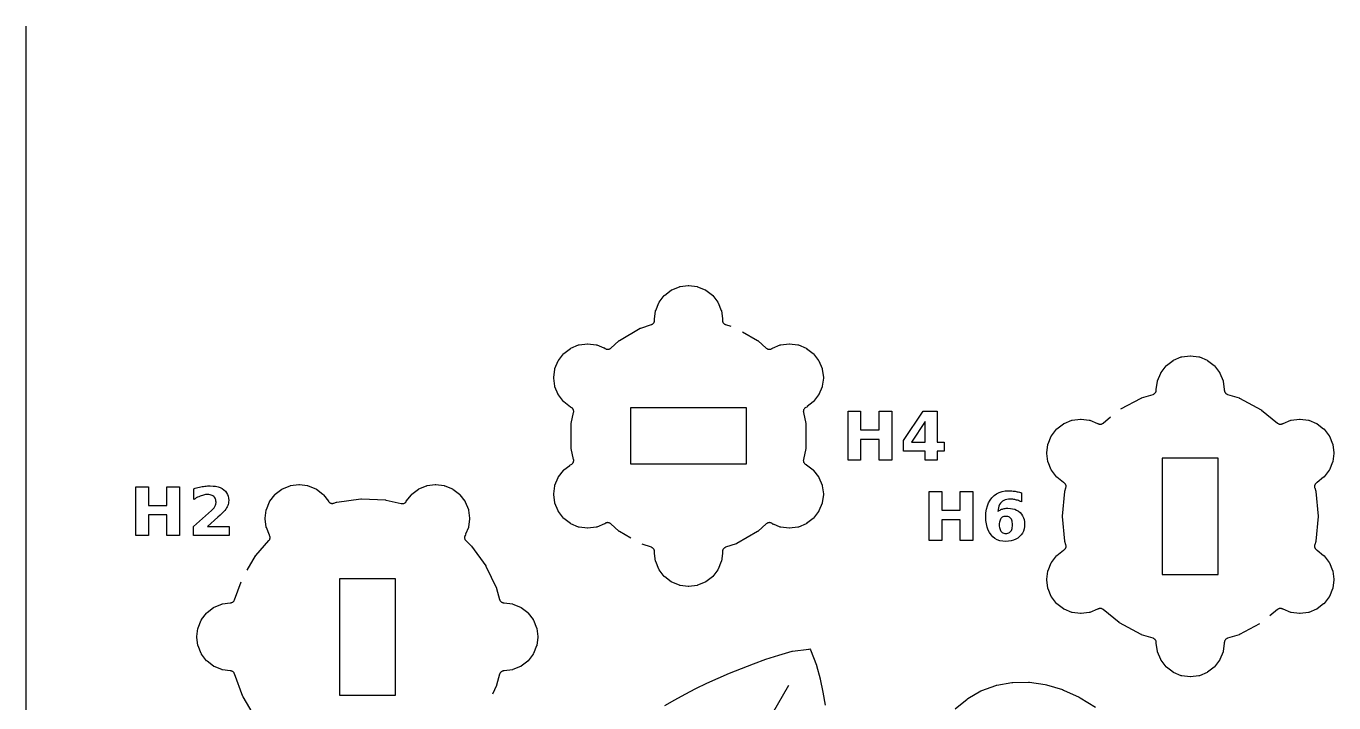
# Model space of a CAD drawing. Header units: millimetres. Extents: x 0 to 300, y 0 to 300.
# Drawn here: x 150 to 215.2, y 40.7 to 74.4 of the extents above; entities that cross this region are included whole.
import ezdxf

# ---------------------------------------------------------------- set-up
doc = ezdxf.new("R2010")
doc.units = ezdxf.units.MM
for name, color, linetype in [('CUT', 1, 'CONTINUOUS'), ('ENGRAVE', 5, 'CONTINUOUS'), ('SCORE', 7, 'CONTINUOUS')]:
    doc.layers.add(name, color=color, linetype=linetype)

msp = doc.modelspace()

# ---------------------------------------------------------------- linework, layer by layer
at = {"layer": 'CUT', "color": 1}
for points in [[(150, 25.6), (150, 74.4)], [(180.1199, 48.9157), (179.5584, 49.2398), (179.5469, 49.2473), (179.5363, 49.2559), (179.1242, 49.627), (179.1055, 49.6422), (179.0869, 49.6545), (179.0672, 49.6649), (179.0465, 49.6733), (179.0252, 49.6796), (179.0033, 49.6838), (178.9811, 49.6857), (178.9588, 49.6855), (178.9366, 49.6831), (178.9148, 49.6785), (178.8936, 49.6717), (178.8731, 49.6629), (178.8537, 49.6521), (178.8401, 49.6427), (178.824, 49.6318), (178.8112, 49.6259), (178.4296, 49.4678), (178.4157, 49.4627), (178.4012, 49.4602), (177.9917, 49.4063), (177.977, 49.405), (177.9624, 49.4063), (177.5528, 49.4602), (177.5383, 49.4628), (177.5245, 49.4678), (177.1429, 49.6259), (177.1295, 49.6321), (177.1175, 49.6405), (176.7898, 49.892), (176.7785, 49.9015), (176.769, 49.9127), (176.5176, 50.2404), (176.5091, 50.2525), (176.5029, 50.2658), (176.3448, 50.6475), (176.3398, 50.6613), (176.3373, 50.6758), (176.2833, 51.0853), (176.2821, 51.1), (176.2833, 51.1147), (176.3373, 51.5242), (176.3398, 51.5387), (176.3448, 51.5525), (176.5029, 51.9342), (176.5092, 51.9475), (176.5176, 51.9596), (176.769, 52.2873), (176.7785, 52.2986), (176.7898, 52.308), (177.0843, 52.534), (177.0795, 52.5443), (177.1614, 52.5831), (177.1805, 52.5946), (177.1984, 52.6079), (177.2149, 52.6229), (177.2298, 52.6395), (177.2429, 52.6575), (177.2543, 52.6766), (177.2637, 52.6969), (177.271, 52.7179), (177.2762, 52.7395), (177.2793, 52.7616), (177.2801, 52.7839), (177.2788, 52.8061), (177.2749, 52.83), (177.1596, 53.3724), (177.1575, 53.3859), (177.1568, 53.3996), (177.1568, 54.6004), (177.1575, 54.6141), (177.1596, 54.6276), (177.2749, 55.17), (177.2788, 55.1939), (177.2801, 55.2161), (177.2793, 55.2384), (177.2762, 55.2605), (177.271, 55.2821), (177.2637, 55.3031), (177.2543, 55.3234), (177.2429, 55.3425), (177.2298, 55.3605), (177.2149, 55.3771), (177.1984, 55.3921), (177.1805, 55.4054), (177.1614, 55.4169), (177.1465, 55.424), (177.1291, 55.4324), (177.1175, 55.4405), (176.7898, 55.692), (176.7785, 55.7015), (176.769, 55.7127), (176.5176, 56.0404), (176.5091, 56.0525), (176.5029, 56.0658), (176.3448, 56.4475), (176.3398, 56.4613), (176.3373, 56.4758), (176.2833, 56.8853), (176.2821, 56.9), (176.2833, 56.9147), (176.3373, 57.3242), (176.3398, 57.3387), (176.3448, 57.3525), (176.5029, 57.7342), (176.5092, 57.7475), (176.5176, 57.7596), (176.769, 58.0873), (176.7785, 58.0986), (176.7898, 58.108), (177.1175, 58.3595), (177.1296, 58.3679), (177.1429, 58.3741), (177.5245, 58.5322), (177.5384, 58.5373), (177.5529, 58.5398), (177.9624, 58.5937), (177.9771, 58.595), (177.9917, 58.5937), (178.4013, 58.5398), (178.4158, 58.5372), (178.4296, 58.5322), (178.7725, 58.3902), (178.7791, 58.3995), (178.8537, 58.3479), (178.8731, 58.3371), (178.8936, 58.3283), (178.9148, 58.3215), (178.9366, 58.3169), (178.9588, 58.3145), (178.9811, 58.3143), (179.0033, 58.3162), (179.0252, 58.3204), (179.0465, 58.3267), (179.0672, 58.3351), (179.0869, 58.3455), (179.1055, 58.3578), (179.1242, 58.373), (179.5363, 58.7441), (179.5469, 58.7527), (179.5584, 58.7602), (180.5983, 59.3606), (180.6105, 59.3668), (180.6234, 59.3717), (181.1507, 59.5431), (181.1733, 59.5517), (181.1933, 59.5616), (181.2121, 59.5735), (181.2297, 59.5872), (181.2458, 59.6025), (181.2604, 59.6194), (181.2732, 59.6376), (181.2841, 59.657), (181.2931, 59.6774), (181.3, 59.6986), (181.3048, 59.7204), (181.3074, 59.7425), (181.3078, 59.7648), (181.3064, 59.7812), (181.305, 59.8006), (181.3063, 59.8147), (181.3602, 60.2242), (181.3628, 60.2387), (181.3678, 60.2525), (181.5259, 60.6342), (181.5321, 60.6475), (181.5405, 60.6596), (181.792, 60.9873), (181.8015, 60.9986), (181.8127, 61.008), (182.1404, 61.2595), (182.1525, 61.2679), (182.1658, 61.2741), (182.5475, 61.4322), (182.5613, 61.4373), (182.5758, 61.4398), (182.9853, 61.4937), (183, 61.495), (183.0147, 61.4937), (183.4242, 61.4398), (183.4387, 61.4372), (183.4525, 61.4322), (183.8342, 61.2741), (183.8475, 61.2679), (183.8596, 61.2595), (184.1873, 61.008), (184.1986, 60.9985), (184.208, 60.9873), (184.4595, 60.6596), (184.4679, 60.6475), (184.4741, 60.6342), (184.6322, 60.2525), (184.6373, 60.2387), (184.6398, 60.2242), (184.6883, 59.8562), (184.6996, 59.8552), (184.6922, 59.7648), (184.6926, 59.7425), (184.6952, 59.7204), (184.7, 59.6986), (184.7069, 59.6774), (184.7159, 59.657), (184.7268, 59.6376), (184.7396, 59.6194), (184.7542, 59.6025), (184.7703, 59.5872), (184.7879, 59.5735), (184.8067, 59.5616), (184.8267, 59.5517), (184.8493, 59.5431), (185.1045, 59.4601)], [(185.693, 59.1924), (186.4416, 58.7602), (186.4531, 58.7527), (186.4637, 58.7441), (186.8758, 58.373), (186.8945, 58.3578), (186.9131, 58.3455), (186.9328, 58.3351), (186.9535, 58.3267), (186.9748, 58.3204), (186.9967, 58.3162), (187.0189, 58.3143), (187.0412, 58.3145), (187.0634, 58.3169), (187.0852, 58.3215), (187.1064, 58.3283), (187.1269, 58.3371), (187.1463, 58.3479), (187.1599, 58.3573), (187.176, 58.3682), (187.1888, 58.3741), (187.5704, 58.5322), (187.5843, 58.5373), (187.5988, 58.5398), (188.0083, 58.5937), (188.023, 58.595), (188.0376, 58.5937), (188.4472, 58.5398), (188.4617, 58.5372), (188.4755, 58.5322), (188.8571, 58.3741), (188.8705, 58.3679), (188.8825, 58.3595), (189.2102, 58.108), (189.2215, 58.0985), (189.231, 58.0873), (189.4824, 57.7596), (189.4909, 57.7475), (189.4971, 57.7342), (189.6552, 57.3525), (189.6602, 57.3387), (189.6627, 57.3242), (189.7167, 56.9147), (189.7179, 56.9), (189.7167, 56.8853), (189.6627, 56.4758), (189.6602, 56.4613), (189.6552, 56.4475), (189.4971, 56.0658), (189.4908, 56.0525), (189.4824, 56.0404), (189.231, 55.7127), (189.2215, 55.7014), (189.2102, 55.692), (188.9157, 55.466), (188.9205, 55.4557), (188.8386, 55.4169), (188.8195, 55.4054), (188.8016, 55.3921), (188.7851, 55.3771), (188.7702, 55.3605), (188.7571, 55.3425), (188.7457, 55.3234), (188.7363, 55.3031), (188.729, 55.2821), (188.7238, 55.2605), (188.7207, 55.2384), (188.7199, 55.2161), (188.7212, 55.1939), (188.7251, 55.17), (188.8404, 54.6276), (188.8425, 54.6141), (188.8432, 54.6004), (188.8432, 53.3996), (188.8425, 53.3859), (188.8404, 53.3724), (188.7251, 52.83), (188.7212, 52.8061), (188.7199, 52.7839), (188.7207, 52.7616), (188.7238, 52.7395), (188.729, 52.7179), (188.7363, 52.6969), (188.7457, 52.6766), (188.7571, 52.6575), (188.7702, 52.6395), (188.7851, 52.6229), (188.8016, 52.6079), (188.8195, 52.5946), (188.8386, 52.5831), (188.8535, 52.576), (188.8709, 52.5676), (188.8825, 52.5595), (189.2102, 52.308), (189.2215, 52.2985), (189.231, 52.2873), (189.4824, 51.9596), (189.4909, 51.9475), (189.4971, 51.9342), (189.6552, 51.5525), (189.6602, 51.5387), (189.6627, 51.5242), (189.7167, 51.1147), (189.7179, 51.1), (189.7167, 51.0853), (189.6627, 50.6758), (189.6602, 50.6613), (189.6552, 50.6475), (189.4971, 50.2658), (189.4908, 50.2525), (189.4824, 50.2404), (189.231, 49.9127), (189.2215, 49.9014), (189.2102, 49.892), (188.8825, 49.6405), (188.8704, 49.6321), (188.8571, 49.6259), (188.4755, 49.4678), (188.4616, 49.4627), (188.4471, 49.4602), (188.0376, 49.4063), (188.0229, 49.405), (188.0083, 49.4063), (187.5987, 49.4602), (187.5842, 49.4628), (187.5704, 49.4678), (187.2275, 49.6098), (187.2209, 49.6005), (187.1463, 49.6521), (187.1269, 49.6629), (187.1064, 49.6717), (187.0852, 49.6785), (187.0634, 49.6831), (187.0412, 49.6855), (187.0189, 49.6857), (186.9967, 49.6838), (186.9748, 49.6796), (186.9535, 49.6733), (186.9328, 49.6649), (186.9131, 49.6545), (186.8945, 49.6422), (186.8758, 49.627), (186.4637, 49.2559), (186.4531, 49.2473), (186.4416, 49.2398), (185.4017, 48.6394), (185.3895, 48.6332), (185.3766, 48.6283), (184.8493, 48.4569), (184.8267, 48.4483), (184.8067, 48.4384), (184.7879, 48.4265), (184.7703, 48.4128), (184.7542, 48.3975), (184.7396, 48.3806), (184.7268, 48.3624), (184.7159, 48.343), (184.7069, 48.3226), (184.7, 48.3014), (184.6952, 48.2796), (184.6926, 48.2575), (184.6922, 48.2352), (184.6996, 48.1448), (184.6883, 48.1438), (184.6398, 47.7758), (184.6372, 47.7613), (184.6322, 47.7475), (184.4741, 47.3658), (184.4679, 47.3525), (184.4595, 47.3404), (184.208, 47.0127), (184.1985, 47.0014), (184.1873, 46.992), (183.8596, 46.7405), (183.8475, 46.7321), (183.8342, 46.7259), (183.4525, 46.5678), (183.4387, 46.5627), (183.4242, 46.5602), (183.0147, 46.5063), (183, 46.505), (182.9853, 46.5063), (182.5758, 46.5602), (182.5613, 46.5628), (182.5475, 46.5678), (182.1658, 46.7259), (182.1525, 46.7321), (182.1404, 46.7405), (181.8127, 46.992), (181.8014, 47.0015), (181.792, 47.0127), (181.5405, 47.3404), (181.5321, 47.3525), (181.5259, 47.3658), (181.3678, 47.7475), (181.3627, 47.7613), (181.3602, 47.7758), (181.3117, 48.1438), (181.3004, 48.1448), (181.3078, 48.2352), (181.3074, 48.2575), (181.3048, 48.2796), (181.3, 48.3014), (181.2931, 48.3226), (181.2841, 48.343), (181.2732, 48.3624), (181.2604, 48.3806), (181.2458, 48.3975), (181.2297, 48.4128), (181.2121, 48.4265), (181.1933, 48.4384), (181.1733, 48.4483), (181.1507, 48.4569), (180.69, 48.6066)], [(204.5405, 55.345), (205.5489, 55.884), (205.5605, 55.8895), (205.5726, 55.8938), (206.1442, 56.0672), (206.1665, 56.0752), (206.1863, 56.0845), (206.2051, 56.0957), (206.2228, 56.1087), (206.239, 56.1234), (206.2538, 56.1396), (206.2669, 56.1571), (206.2783, 56.1758), (206.2878, 56.1955), (206.2953, 56.2161), (206.3008, 56.2373), (206.3042, 56.2589), (206.3055, 56.2808), (206.3053, 56.2869), (206.3053, 56.3033), (206.3063, 56.3147), (206.3602, 56.7242), (206.3628, 56.7387), (206.3678, 56.7525), (206.5259, 57.1342), (206.5321, 57.1475), (206.5405, 57.1596), (206.792, 57.4873), (206.8015, 57.4986), (206.8127, 57.508), (207.1404, 57.7595), (207.1525, 57.7679), (207.1658, 57.7741), (207.5475, 57.9322), (207.5613, 57.9373), (207.5758, 57.9398), (207.9853, 57.9937), (208, 57.995), (208.0147, 57.9937), (208.4242, 57.9398), (208.4387, 57.9372), (208.4525, 57.9322), (208.8342, 57.7741), (208.8475, 57.7679), (208.8596, 57.7595), (209.1873, 57.508), (209.1986, 57.4985), (209.208, 57.4873), (209.4595, 57.1596), (209.4679, 57.1475), (209.4741, 57.1342), (209.6322, 56.7525), (209.6373, 56.7387), (209.6398, 56.7242), (209.6937, 56.3147), (209.6947, 56.3033), (209.6947, 56.2869), (209.6945, 56.2808), (209.6958, 56.2589), (209.6992, 56.2373), (209.7047, 56.2161), (209.7122, 56.1955), (209.7217, 56.1758), (209.7331, 56.1571), (209.7462, 56.1396), (209.761, 56.1234), (209.7772, 56.1087), (209.7949, 56.0957), (209.8137, 56.0845), (209.8335, 56.0752), (209.8558, 56.0672), (210.4274, 55.8938), (210.4395, 55.8895), (210.4511, 55.884), (211.5306, 55.307), (211.5416, 55.3004), (211.5519, 55.2927), (212.3493, 54.6383), (212.3691, 54.6237), (212.3886, 54.6121), (212.4092, 54.6026), (212.4306, 54.5951), (212.4527, 54.5899), (212.4752, 54.5869), (212.4978, 54.5862), (212.5205, 54.5878), (212.5428, 54.5916), (212.5647, 54.5977), (212.5858, 54.6059), (212.6077, 54.6171), (212.6114, 54.6193), (212.6218, 54.6241), (213.0034, 54.7822), (213.0173, 54.7873), (213.0318, 54.7898), (213.4413, 54.8437), (213.456, 54.845), (213.4706, 54.8437), (213.8802, 54.7898), (213.8947, 54.7872), (213.9085, 54.7822), (214.2901, 54.6241), (214.3035, 54.6179), (214.3155, 54.6095), (214.6432, 54.358), (214.6545, 54.3485), (214.664, 54.3373), (214.9154, 54.0096), (214.9239, 53.9975), (214.9301, 53.9842), (215.0882, 53.6025), (215.0932, 53.5887), (215.0958, 53.5742), (215.1497, 53.1647), (215.151, 53.15), (215.1497, 53.1353), (215.0958, 52.7258), (215.0932, 52.7113), (215.0882, 52.6975), (214.9301, 52.3158), (214.9239, 52.3025), (214.9154, 52.2904), (214.664, 51.9627), (214.6545, 51.9514), (214.6432, 51.942), (214.3155, 51.6905), (214.3061, 51.684), (214.3034, 51.6824), (214.2837, 51.6697), (214.2668, 51.6564), (214.2512, 51.6415), (214.2372, 51.6252), (214.2247, 51.6076), (214.214, 51.5889), (214.2051, 51.5693), (214.1982, 51.5489), (214.1932, 51.5279), (214.1903, 51.5066), (214.1894, 51.485), (214.1906, 51.4635), (214.1938, 51.4422), (214.1995, 51.4196), (214.2491, 51.2561), (214.2522, 51.2436), (214.2541, 51.2309), (214.3741, 50.0128), (214.3747, 50), (214.3741, 49.9872), (214.2541, 48.7691), (214.2522, 48.7564), (214.2491, 48.7439), (214.1995, 48.5804), (214.1938, 48.5578), (214.1906, 48.5365), (214.1894, 48.515), (214.1903, 48.4934), (214.1932, 48.4721), (214.1982, 48.4511), (214.2051, 48.4307), (214.214, 48.4111), (214.2247, 48.3924), (214.2372, 48.3748), (214.2512, 48.3585), (214.2668, 48.3436), (214.2837, 48.3303), (214.3034, 48.3176), (214.3061, 48.316), (214.3155, 48.3095), (214.6432, 48.058), (214.6545, 48.0485), (214.664, 48.0373), (214.9154, 47.7096), (214.9239, 47.6975), (214.9301, 47.6842), (215.0882, 47.3025), (215.0932, 47.2887), (215.0958, 47.2742), (215.1497, 46.8647), (215.151, 46.85), (215.1497, 46.8353), (215.0958, 46.4258), (215.0932, 46.4113), (215.0882, 46.3975), (214.9301, 46.0158), (214.9239, 46.0025), (214.9154, 45.9904), (214.664, 45.6627), (214.6545, 45.6514), (214.6432, 45.642), (214.3155, 45.3905), (214.3034, 45.3821), (214.2901, 45.3759), (213.9085, 45.2178), (213.8946, 45.2127), (213.8802, 45.2102), (213.4706, 45.1563), (213.4559, 45.155), (213.4413, 45.1563), (213.0318, 45.2102), (213.0172, 45.2128), (213.0034, 45.2178), (212.6218, 45.3759), (212.6114, 45.3807), (212.6077, 45.3829), (212.5858, 45.3941), (212.5647, 45.4023), (212.5428, 45.4084), (212.5205, 45.4122), (212.4978, 45.4138), (212.4752, 45.4131), (212.4527, 45.4101), (212.4306, 45.4049), (212.4092, 45.3974), (212.3886, 45.3879), (212.3691, 45.3763), (212.3493, 45.3617), (211.958, 45.0405)], [(211.4432, 44.6463), (210.4511, 44.116), (210.4395, 44.1105), (210.4274, 44.1062), (209.8558, 43.9328), (209.8335, 43.9248), (209.8137, 43.9155), (209.7949, 43.9043), (209.7772, 43.8913), (209.761, 43.8766), (209.7462, 43.8604), (209.7331, 43.8429), (209.7217, 43.8242), (209.7122, 43.8045), (209.7047, 43.7839), (209.6992, 43.7627), (209.6958, 43.7411), (209.6945, 43.7192), (209.6947, 43.7131), (209.6947, 43.6967), (209.6937, 43.6853), (209.6398, 43.2758), (209.6372, 43.2613), (209.6322, 43.2475), (209.4741, 42.8658), (209.4679, 42.8525), (209.4595, 42.8404), (209.208, 42.5127), (209.1985, 42.5014), (209.1873, 42.492), (208.8596, 42.2405), (208.8475, 42.2321), (208.8342, 42.2259), (208.4525, 42.0678), (208.4387, 42.0627), (208.4242, 42.0602), (208.0147, 42.0063), (208, 42.005), (207.9853, 42.0063), (207.5758, 42.0602), (207.5613, 42.0628), (207.5475, 42.0678), (207.1658, 42.2259), (207.1525, 42.2321), (207.1404, 42.2405), (206.8127, 42.492), (206.8014, 42.5015), (206.792, 42.5127), (206.5405, 42.8404), (206.5321, 42.8525), (206.5259, 42.8658), (206.3678, 43.2475), (206.3627, 43.2613), (206.3602, 43.2758), (206.3063, 43.6853), (206.3053, 43.6967), (206.3053, 43.7131), (206.3055, 43.7192), (206.3042, 43.7411), (206.3008, 43.7627), (206.2953, 43.7839), (206.2878, 43.8045), (206.2783, 43.8242), (206.2669, 43.8429), (206.2538, 43.8604), (206.239, 43.8766), (206.2228, 43.8913), (206.2051, 43.9043), (206.1863, 43.9155), (206.1665, 43.9248), (206.1442, 43.9328), (205.5726, 44.1062), (205.5605, 44.1105), (205.5489, 44.116), (204.4694, 44.693), (204.4584, 44.6996), (204.4481, 44.7073), (203.6507, 45.3617), (203.6309, 45.3763), (203.6114, 45.3879), (203.5908, 45.3974), (203.5694, 45.4049), (203.5473, 45.4101), (203.5248, 45.4131), (203.5022, 45.4138), (203.4795, 45.4122), (203.4572, 45.4084), (203.4353, 45.4023), (203.4142, 45.3941), (203.3923, 45.3829), (203.3886, 45.3807), (203.3782, 45.3759), (202.9966, 45.2178), (202.9827, 45.2127), (202.9682, 45.2102), (202.5587, 45.1563), (202.544, 45.155), (202.5294, 45.1563), (202.1198, 45.2102), (202.1053, 45.2128), (202.0915, 45.2178), (201.7099, 45.3759), (201.6965, 45.3821), (201.6845, 45.3905), (201.3568, 45.642), (201.3455, 45.6515), (201.336, 45.6627), (201.0846, 45.9904), (201.0761, 46.0025), (201.0699, 46.0158), (200.9118, 46.3975), (200.9068, 46.4113), (200.9042, 46.4258), (200.8503, 46.8353), (200.849, 46.85), (200.8503, 46.8647), (200.9042, 47.2742), (200.9068, 47.2887), (200.9118, 47.3025), (201.0699, 47.6842), (201.0761, 47.6975), (201.0846, 47.7096), (201.336, 48.0373), (201.3455, 48.0486), (201.3568, 48.058), (201.6845, 48.3095), (201.6939, 48.316), (201.6966, 48.3176), (201.7163, 48.3303), (201.7332, 48.3436), (201.7488, 48.3585), (201.7628, 48.3748), (201.7753, 48.3924), (201.786, 48.4111), (201.7949, 48.4307), (201.8018, 48.4511), (201.8068, 48.4721), (201.8097, 48.4934), (201.8106, 48.515), (201.8094, 48.5365), (201.8062, 48.5578), (201.8005, 48.5804), (201.7509, 48.7439), (201.7478, 48.7564), (201.7459, 48.7691), (201.6259, 49.9872), (201.6253, 50), (201.6259, 50.0128), (201.7459, 51.2309), (201.7478, 51.2436), (201.7509, 51.2561), (201.8005, 51.4196), (201.8062, 51.4422), (201.8094, 51.4635), (201.8106, 51.485), (201.8097, 51.5066), (201.8068, 51.5279), (201.8018, 51.5489), (201.7949, 51.5693), (201.786, 51.5889), (201.7753, 51.6076), (201.7628, 51.6252), (201.7488, 51.6415), (201.7332, 51.6564), (201.7163, 51.6697), (201.6966, 51.6824), (201.6939, 51.684), (201.6845, 51.6905), (201.3568, 51.942), (201.3455, 51.9515), (201.336, 51.9627), (201.0846, 52.2904), (201.0761, 52.3025), (201.0699, 52.3158), (200.9118, 52.6975), (200.9068, 52.7113), (200.9042, 52.7258), (200.8503, 53.1353), (200.849, 53.15), (200.8503, 53.1647), (200.9042, 53.5742), (200.9068, 53.5887), (200.9118, 53.6025), (201.0699, 53.9842), (201.0761, 53.9975), (201.0846, 54.0096), (201.336, 54.3373), (201.3455, 54.3486), (201.3568, 54.358), (201.6845, 54.6095), (201.6966, 54.6179), (201.7099, 54.6241), (202.0915, 54.7822), (202.1054, 54.7873), (202.1198, 54.7898), (202.5294, 54.8437), (202.5441, 54.845), (202.5587, 54.8437), (202.9682, 54.7898), (202.9828, 54.7872), (202.9966, 54.7822), (203.3782, 54.6241), (203.3886, 54.6193), (203.3923, 54.6171), (203.4142, 54.6059), (203.4353, 54.5977), (203.4572, 54.5916), (203.4795, 54.5878), (203.5022, 54.5862), (203.5248, 54.5869), (203.5473, 54.5899), (203.5694, 54.5951), (203.5908, 54.6026), (203.6114, 54.6121), (203.6309, 54.6237), (203.6507, 54.6383), (204.0278, 54.9478)], [(161.0029, 47.3133), (161.4317, 48.0311), (161.4382, 48.0409), (161.4455, 48.0501), (162.097, 48.7958), (162.1115, 48.8141), (162.1233, 48.8323), (162.1332, 48.8515), (162.1413, 48.8716), (162.1474, 48.8923), (162.1514, 48.9136), (162.1534, 48.9351), (162.1534, 48.9567), (162.1512, 48.9783), (162.147, 48.9995), (162.1408, 49.0202), (162.1319, 49.0419), (162.1259, 49.0548), (161.9678, 49.4364), (161.9627, 49.4503), (161.9602, 49.4648), (161.9063, 49.8743), (161.905, 49.889), (161.9063, 49.9036), (161.9602, 50.3132), (161.9628, 50.3277), (161.9678, 50.3415), (162.1259, 50.7231), (162.1321, 50.7365), (162.1405, 50.7485), (162.392, 51.0762), (162.4015, 51.0875), (162.4127, 51.097), (162.7404, 51.3484), (162.7525, 51.3569), (162.7658, 51.3631), (163.1475, 51.5212), (163.1613, 51.5262), (163.1758, 51.5288), (163.5853, 51.5827), (163.6, 51.584), (163.6147, 51.5827), (164.0242, 51.5288), (164.0387, 51.5262), (164.0525, 51.5212), (164.4342, 51.3631), (164.4475, 51.3569), (164.4596, 51.3484), (164.7873, 51.097), (164.7986, 51.0875), (164.808, 51.0762), (165.0595, 50.7485), (165.065, 50.7406), (165.0797, 50.7217), (165.0948, 50.7057), (165.1115, 50.6913), (165.1294, 50.6785), (165.1486, 50.6676), (165.1687, 50.6586), (165.1896, 50.6516), (165.2111, 50.6467), (165.2329, 50.6439), (165.2549, 50.6433), (165.2769, 50.6448), (165.2986, 50.6484), (165.3217, 50.6547), (165.4589, 50.6993), (165.4702, 50.7024), (165.4818, 50.7045), (166.6798, 50.8668), (166.6916, 50.8679), (166.7033, 50.8679), (167.9111, 50.8136), (167.9228, 50.8126), (167.9344, 50.8105), (168.6903, 50.6379), (168.7137, 50.6338), (168.7357, 50.6321), (168.7576, 50.6325), (168.7795, 50.6351), (168.801, 50.6398), (168.8219, 50.6466), (168.842, 50.6554), (168.8612, 50.6661), (168.8793, 50.6786), (168.8961, 50.6929), (168.9113, 50.7087), (168.925, 50.7259), (168.9282, 50.7309), (168.9405, 50.7485), (169.192, 51.0762), (169.2015, 51.0875), (169.2127, 51.097), (169.5404, 51.3484), (169.5525, 51.3569), (169.5658, 51.3631), (169.9475, 51.5212), (169.9613, 51.5262), (169.9758, 51.5288), (170.3853, 51.5827), (170.4, 51.584), (170.4147, 51.5827), (170.8242, 51.5288), (170.8387, 51.5262), (170.8525, 51.5212), (171.2342, 51.3631), (171.2475, 51.3569), (171.2596, 51.3484), (171.5873, 51.097), (171.5986, 51.0875), (171.608, 51.0762), (171.8595, 50.7485), (171.8679, 50.7365), (171.8741, 50.7231), (172.0322, 50.3415), (172.0373, 50.3276), (172.0398, 50.3132), (172.0937, 49.9036), (172.095, 49.8889), (172.0937, 49.8743), (172.0398, 49.4648), (172.0372, 49.4502), (172.0322, 49.4364), (171.8947, 49.1045), (171.8996, 49.1022), (171.8638, 49.0327), (171.8558, 49.0129), (171.8498, 48.9923), (171.8458, 48.9713), (171.8437, 48.9501), (171.8437, 48.9287), (171.8457, 48.9074), (171.8498, 48.8864), (171.8558, 48.8659), (171.8637, 48.846), (171.8735, 48.827), (171.885, 48.809), (171.8982, 48.7922), (171.9142, 48.7754), (172.1691, 48.5317), (172.1772, 48.5232), (172.1845, 48.514), (172.8952, 47.5359), (172.9016, 47.5261), (172.9072, 47.5157), (173.4318, 46.4264), (173.4364, 46.4156), (173.44, 46.4044), (173.5898, 45.8617), (173.5975, 45.8385), (173.6067, 45.818), (173.6178, 45.7984), (173.6309, 45.7801), (173.6457, 45.7632), (173.6622, 45.7478), (173.6801, 45.7342), (173.6993, 45.7224), (173.7195, 45.7126), (173.7407, 45.7049), (173.7625, 45.6993), (173.7847, 45.6959), (173.7954, 45.6954), (173.8147, 45.6937), (174.2242, 45.6398), (174.2387, 45.6372), (174.2525, 45.6322), (174.6342, 45.4741), (174.6475, 45.4679), (174.6596, 45.4595), (174.9873, 45.208), (174.9986, 45.1985), (175.008, 45.1873), (175.2595, 44.8596), (175.2679, 44.8475), (175.2741, 44.8342), (175.4322, 44.4525), (175.4373, 44.4387), (175.4398, 44.4242), (175.4937, 44.0147), (175.495, 44), (175.4937, 43.9853), (175.4398, 43.5758), (175.4372, 43.5613), (175.4322, 43.5475), (175.2741, 43.1658), (175.2679, 43.1525), (175.2595, 43.1404), (175.008, 42.8127), (174.9985, 42.8014), (174.9873, 42.792), (174.6596, 42.5405), (174.6475, 42.5321), (174.6342, 42.5259), (174.2525, 42.3678), (174.2387, 42.3627), (174.2242, 42.3602), (173.8147, 42.3063), (173.7954, 42.3046), (173.7847, 42.3041), (173.7625, 42.3007), (173.7407, 42.2951), (173.7195, 42.2874), (173.6993, 42.2776), (173.6801, 42.2658), (173.6622, 42.2522), (173.6457, 42.2368), (173.6309, 42.2199), (173.6178, 42.2016), (173.6067, 42.182), (173.5975, 42.1615), (173.5898, 42.1383), (173.44, 41.5956), (173.4364, 41.5844), (173.4318, 41.5736), (173.2257, 41.1455)], [(161.4317, 39.9689), (160.8116, 41.0068), (160.806, 41.0171), (160.8014, 41.028), (160.3768, 42.1594), (160.3668, 42.1823), (160.3556, 42.2023), (160.3423, 42.2211), (160.3272, 42.2384), (160.3104, 42.2541), (160.2921, 42.268), (160.2725, 42.2799), (160.2518, 42.2898), (160.2301, 42.2976), (160.2078, 42.303), (160.1704, 42.3082), (159.7758, 42.3602), (159.7613, 42.3628), (159.7475, 42.3678), (159.3658, 42.5259), (159.3525, 42.5321), (159.3404, 42.5405), (159.0127, 42.792), (159.0014, 42.8015), (158.992, 42.8127), (158.7405, 43.1404), (158.7321, 43.1525), (158.7259, 43.1658), (158.5678, 43.5475), (158.5627, 43.5613), (158.5602, 43.5758), (158.5063, 43.9853), (158.505, 44), (158.5063, 44.0147), (158.5602, 44.4242), (158.5628, 44.4387), (158.5678, 44.4525), (158.7259, 44.8342), (158.7321, 44.8475), (158.7405, 44.8596), (158.992, 45.1873), (159.0015, 45.1986), (159.0127, 45.208), (159.3404, 45.4595), (159.3525, 45.4679), (159.3658, 45.4741), (159.7475, 45.6322), (159.7613, 45.6373), (159.7758, 45.6398), (160.1704, 45.6918), (160.2078, 45.697), (160.2301, 45.7024), (160.2518, 45.7102), (160.2725, 45.7201), (160.2921, 45.732), (160.3104, 45.7459), (160.3272, 45.7616), (160.3423, 45.7789), (160.3556, 45.7977), (160.3668, 45.8177), (160.3768, 45.8406), (160.7123, 46.7346)], [(181.8238, 40.5793), (182.318, 40.8694), (182.3215, 40.8713), (182.8329, 41.1517), (182.8362, 41.1534), (183.3638, 41.4246), (183.3668, 41.4261), (183.9097, 41.6886), (183.9125, 41.6899), (184.4699, 41.9442), (184.4725, 41.9453), (185.0438, 42.1917), (185.0464, 42.1927), (185.6315, 42.4311), (185.6341, 42.4321), (186.2336, 42.6622), (186.2365, 42.6632), (186.8522, 42.8837), (186.8559, 42.885), (187.4925, 43.0928), (187.4983, 43.0946), (188.1673, 43.2811), (188.1855, 43.2848), (188.9869, 43.3944), (189.0457, 43.3996), (189.0705, 43.3461), (189.3763, 42.5973), (189.3822, 42.5796), (189.5552, 41.907), (189.5566, 41.9012), (189.6949, 41.2459), (189.6956, 41.2421), (189.8125, 40.5986)], [(196.2903, 40.4143), (196.8782, 40.905), (196.8956, 40.9184), (196.9142, 40.9302), (197.5679, 41.3075), (197.5876, 41.3178), (197.6082, 41.3263), (198.3174, 41.5845), (198.3384, 41.5912), (198.3599, 41.596), (199.1137, 41.7309), (199.1347, 41.7337), (199.1559, 41.7349), (199.9423, 41.7438), (199.9624, 41.7432), (199.9823, 41.7411), (200.7756, 41.625), (200.8379, 41.6112), (201.6261, 41.3747), (201.6815, 41.3539), (202.4648, 40.9976), (202.5132, 40.9717), (203.2772, 40.5005)]]:
    msp.add_lwpolyline(points, dxfattribs=at)
for points in [[(185.895, 55.395), (180.105, 55.395), (180.105, 52.605), (185.895, 52.605), (185.895, 55.395)], [(209.395, 47.105), (209.395, 52.895), (206.605, 52.895), (206.605, 47.105), (209.395, 47.105)], [(168.395, 41.105), (168.395, 46.895), (165.605, 46.895), (165.605, 41.105), (168.395, 41.105)]]:
    msp.add_lwpolyline(points, close=True, dxfattribs=at)
at = {"layer": 'ENGRAVE', "color": 5}
for points in [[(191.5753, 55.23), (191.5753, 54.3039), (192.4998, 54.3039), (192.4998, 55.23), (193.1264, 55.23), (193.1264, 52.8), (192.4998, 52.8), (192.4998, 53.8303), (191.5753, 53.8303), (191.5753, 52.8), (190.9487, 52.8), (190.9487, 55.23), (191.5753, 55.23)], [(195.3854, 53.6968), (195.732, 53.6968), (195.732, 53.2427), (195.3854, 53.2427), (195.3854, 52.8), (194.7929, 52.8), (194.7929, 53.2427), (193.7154, 53.2427), (193.7154, 53.7798), (194.6888, 55.23), (195.3854, 55.23), (195.3854, 53.6968)], [(194.7929, 53.6968), (194.7929, 54.7141), (194.1061, 53.6968), (194.7929, 53.6968)], [(156.0876, 51.4706), (156.0876, 50.5445), (157.012, 50.5445), (157.012, 51.4706), (157.6387, 51.4706), (157.6387, 49.0406), (157.012, 49.0406), (157.012, 50.0709), (156.0876, 50.0709), (156.0876, 49.0406), (155.4609, 49.0406), (155.4609, 51.4706), (156.0876, 51.4706)], [(160.1076, 49.5012), (160.1076, 49.0406), (158.3417, 49.0406), (158.3417, 49.5012), (159.2287, 50.2841), (159.2666, 50.3198), (159.301, 50.3552), (159.3321, 50.3903), (159.3596, 50.4252), (159.3838, 50.4598), (159.4045, 50.4941), (159.4219, 50.5285), (159.4361, 50.5633), (159.4472, 50.5986), (159.4551, 50.6344), (159.4599, 50.6706), (159.4614, 50.7073), (159.4583, 50.7624), (159.4487, 50.8138), (159.4328, 50.8615), (159.4105, 50.9055), (159.3818, 50.9458), (159.3467, 50.9824), (159.3064, 51.0142), (159.2618, 51.0402), (159.213, 51.0605), (159.1601, 51.0749), (159.1029, 51.0836), (159.0415, 51.0865), (158.9919, 51.0848), (158.9408, 51.0796), (158.8881, 51.0709), (158.8339, 51.0587), (158.7782, 51.043), (158.7209, 51.0239), (158.6622, 51.0013), (158.6021, 50.9753), (158.5406, 50.9459), (158.4778, 50.9132), (158.4137, 50.877), (158.3482, 50.8375), (158.3482, 51.3714), (158.4186, 51.3938), (158.4887, 51.4143), (158.5585, 51.433), (158.6281, 51.4498), (158.6974, 51.4648), (158.7665, 51.478), (158.8351, 51.4892), (158.9034, 51.4983), (158.9711, 51.5054), (159.0385, 51.5105), (159.1053, 51.5136), (159.1717, 51.5146), (159.3117, 51.5092), (159.4409, 51.4932), (159.5593, 51.4666), (159.6669, 51.4292), (159.7637, 51.3812), (159.8496, 51.3225), (159.9235, 51.2543), (159.9839, 51.1777), (160.0309, 51.0926), (160.0645, 50.9992), (160.0846, 50.8973), (160.0913, 50.787), (160.0885, 50.7216), (160.0799, 50.6576), (160.0657, 50.5952), (160.0458, 50.5342), (160.0201, 50.4747), (159.9888, 50.4168), (159.9483, 50.3563), (159.8953, 50.2894), (159.8297, 50.216), (159.7515, 50.1361), (159.6608, 50.0498), (159.5575, 49.957), (159.0383, 49.5012), (160.1076, 49.5012)], [(195.6146, 51.23), (195.6146, 50.3039), (196.539, 50.3039), (196.539, 51.23), (197.1657, 51.23), (197.1657, 48.8), (196.539, 48.8), (196.539, 49.8303), (195.6146, 49.8303), (195.6146, 48.8), (194.9879, 48.8), (194.9879, 51.23), (195.6146, 51.23)], [(199.5347, 50.7407), (199.4847, 50.7619), (199.4356, 50.781), (199.3876, 50.798), (199.3405, 50.8128), (199.2944, 50.8256), (199.2491, 50.8362), (199.204, 50.845), (199.1594, 50.8518), (199.115, 50.8567), (199.0711, 50.8596), (199.0275, 50.8605), (198.9376, 50.8562), (198.8546, 50.8433), (198.7785, 50.8217), (198.7092, 50.7915), (198.6468, 50.7526), (198.5913, 50.7051), (198.5429, 50.6491), (198.5016, 50.5848), (198.4676, 50.512), (198.4409, 50.4309), (198.4213, 50.3415), (198.409, 50.2437), (198.4453, 50.2692), (198.4826, 50.2924), (198.5209, 50.3135), (198.5602, 50.3323), (198.6005, 50.3489), (198.6418, 50.3633), (198.6842, 50.3755), (198.7279, 50.3855), (198.7728, 50.3932), (198.819, 50.3988), (198.8665, 50.4021), (198.9152, 50.4032), (199.0355, 50.3971), (199.1477, 50.379), (199.2519, 50.3487), (199.3482, 50.3063), (199.4364, 50.2517), (199.5166, 50.1851), (199.5865, 50.1086), (199.6437, 50.0247), (199.6881, 49.9332), (199.7199, 49.8343), (199.7389, 49.7278), (199.7453, 49.6138), (199.7382, 49.4879), (199.7169, 49.3707), (199.6814, 49.262), (199.6317, 49.1621), (199.5678, 49.0707), (199.4898, 48.988), (199.3997, 48.9161), (199.3, 48.8573), (199.1907, 48.8116), (199.0716, 48.7789), (198.9429, 48.7593), (198.8045, 48.7528), (198.6526, 48.7617), (198.5126, 48.7883), (198.3844, 48.8328), (198.2681, 48.8949), (198.1638, 48.9749), (198.0713, 49.0726), (197.992, 49.1867), (197.9271, 49.3156), (197.8766, 49.4594), (197.8405, 49.6181), (197.8189, 49.7916), (197.8117, 49.98), (197.8201, 50.1736), (197.8454, 50.3528), (197.8876, 50.5177), (197.9466, 50.6683), (198.0225, 50.8046), (198.1152, 50.9265), (198.2227, 51.0316), (198.3427, 51.1177), (198.4751, 51.1846), (198.6202, 51.2325), (198.7777, 51.2611), (198.9478, 51.2707), (199.0034, 51.27), (199.0584, 51.2678), (199.113, 51.2642), (199.1669, 51.2591), (199.2204, 51.2526), (199.2733, 51.2447), (199.3258, 51.2353), (199.3782, 51.2244), (199.4303, 51.2121), (199.4823, 51.1984), (199.5342, 51.1832), (199.5858, 51.1665), (199.5858, 50.7173), (199.5347, 50.7407)], [(198.7106, 49.9877), (198.6672, 49.9729), (198.6284, 49.9522), (198.5941, 49.9255), (198.5645, 49.8929), (198.5393, 49.8544), (198.5188, 49.81), (198.5028, 49.7597), (198.4914, 49.7034), (198.4846, 49.6412), (198.4823, 49.5731), (198.4846, 49.505), (198.4914, 49.4428), (198.5028, 49.3865), (198.5188, 49.3362), (198.5393, 49.2918), (198.5645, 49.2533), (198.5941, 49.2207), (198.6284, 49.1941), (198.6672, 49.1733), (198.7106, 49.1585), (198.7585, 49.1496), (198.811, 49.1467), (198.8641, 49.1496), (198.9124, 49.1585), (198.9561, 49.1733), (198.9951, 49.1941), (199.0295, 49.2207), (199.0593, 49.2533), (199.0844, 49.2918), (199.1049, 49.3362), (199.1209, 49.3865), (199.1323, 49.4428), (199.1392, 49.505), (199.1414, 49.5731), (199.1392, 49.6412), (199.1323, 49.7034), (199.1209, 49.7597), (199.1049, 49.81), (199.0844, 49.8544), (199.0593, 49.8929), (199.0295, 49.9255), (198.9951, 49.9522), (198.9561, 49.9729), (198.9124, 49.9877), (198.8641, 49.9966), (198.811, 49.9995), (198.7585, 49.9966), (198.7106, 49.9877)]]:
    msp.add_lwpolyline(points, close=True, dxfattribs=at)
at = {"layer": 'SCORE', "color": 7}
msp.add_lwpolyline([(182.5, 32.0622), (188, 41.5885)], dxfattribs=at)

doc.saveas('drawing.dxf')
